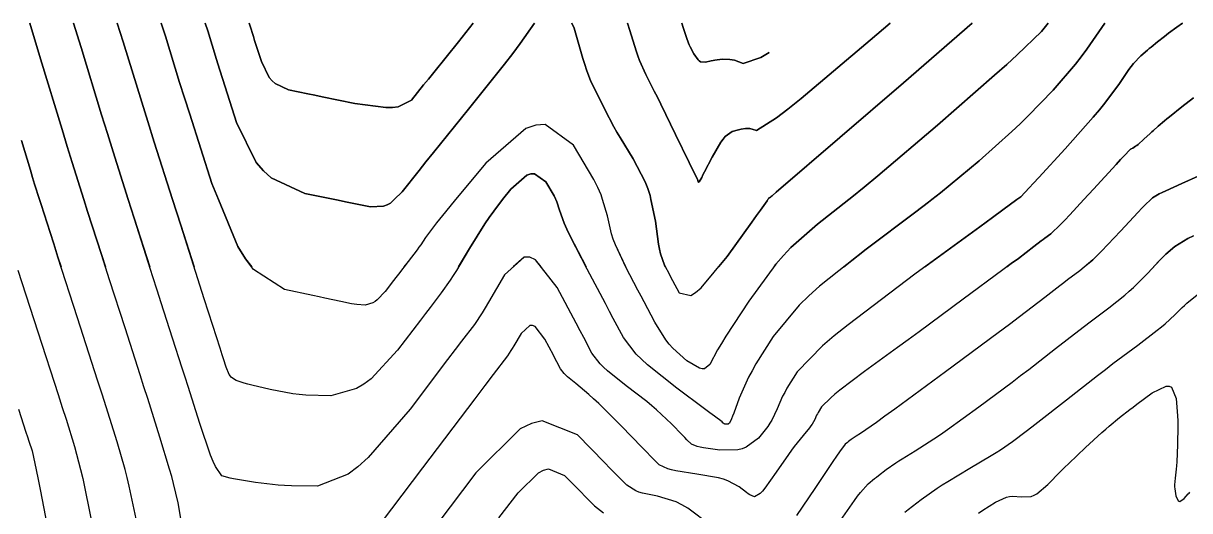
# Model space of a CAD drawing. Header units: metres. Extents: x 837476 to 838477, y 1189012 to 1191014.
# Drawn here: x 838301.2 to 838393, y 1190975.5 to 1191013.9 of the extents above; entities that cross this region are included whole.
import ezdxf

# ---------------------------------------------------------------- set-up
doc = ezdxf.new("R2010")
doc.units = ezdxf.units.M
doc.header["$LTSCALE"] = 0.3
doc.layers.add('COTAS 10', color=1, linetype='Continuous')
doc.layers.add('COTAS INT', color=252, linetype='Continuous')

msp = doc.modelspace()

# ---------------------------------------------------------------- linework, layer by layer
at = {"layer": 'COTAS 10'}
msp.add_lwpolyline([(838330.422, 1191000), (838330.136, 1190999.725), (838329.87, 1190999.576), (838329.599, 1190999.468), (838328.574, 1190999.421), (838327.135, 1190999.717), (838326.602, 1190999.826), (838326.011, 1190999.947), (838325.75, 1191000), (838323.392, 1191000.479), (838320.745, 1191001.706), (838320.136, 1191002.263), (838319.581, 1191002.916), (838318.024, 1191006.061), (838316.943, 1191009.46), (838316.687, 1191010.272), (838316.451, 1191011.027), (838315.754, 1191013.292), (838315.561, 1191013.872), (838315.754, 1191013.292), (838316.451, 1191011.027), (838316.687, 1191010.272), (838316.943, 1191009.46), (838318.024, 1191006.061), (838319.581, 1191002.916), (838320.136, 1191002.263), (838320.745, 1191001.706), (838323.392, 1191000.479), (838325.75, 1191000), (838326.011, 1190999.947), (838326.602, 1190999.826), (838327.135, 1190999.717), (838328.574, 1190999.421), (838329.599, 1190999.468), (838329.87, 1190999.576), (838330.136, 1190999.725), (838330.422, 1191000), (838331.052, 1191000.605), (838332.391, 1191002.3), (838332.923, 1191002.962), (838333.526, 1191003.709), (838336.288, 1191007.104), (838339.122, 1191010.656), (838339.77, 1191011.501), (838340.358, 1191012.287), (838341.465, 1191013.872), (838340.358, 1191012.287), (838339.77, 1191011.501), (838339.122, 1191010.656), (838336.288, 1191007.104), (838333.526, 1191003.709), (838332.923, 1191002.962), (838332.391, 1191002.3), (838331.052, 1191000.605)], close=True, dxfattribs=at)
for points in [[(838351.784, 1190994.695), (838351.716, 1190994.824), (838351.401, 1190995.74), (838351.32, 1190996.095), (838351.242, 1190996.493), (838350.985, 1190998.296), (838350.637, 1191000), (838350.572, 1191000.321), (838350.396, 1191000.859), (838350.193, 1191001.388), (838349.237, 1191003.216), (838348.207, 1191004.885), (838347.957, 1191005.313), (838347.722, 1191005.727), (838347.003, 1191007.1), (838346.459, 1191008.214), (838346.336, 1191008.464), (838346.224, 1191008.689), (838345.916, 1191009.294), (838345.573, 1191010.205), (838345.439, 1191010.623), (838345.288, 1191011.114), (838344.601, 1191013.484), (838344.421, 1191013.872), (838344.601, 1191013.484), (838345.288, 1191011.114), (838345.439, 1191010.623), (838345.573, 1191010.205), (838345.916, 1191009.294), (838346.224, 1191008.689), (838346.336, 1191008.464), (838346.459, 1191008.214), (838347.003, 1191007.1), (838347.722, 1191005.727), (838347.957, 1191005.313), (838348.207, 1191004.885), (838349.237, 1191003.216), (838350.193, 1191001.388), (838350.396, 1191000.859), (838350.572, 1191000.321), (838350.637, 1191000), (838350.985, 1190998.296), (838351.242, 1190996.493), (838351.32, 1190996.095), (838351.401, 1190995.74), (838351.716, 1190994.824), (838352.094, 1190994.106), (838352.215, 1190993.877), (838352.342, 1190993.634), (838352.857, 1190992.648), (838353.776, 1190992.436), (838354.157, 1190992.681), (838354.594, 1190993.059), (838356.629, 1190995.52), (838358.568, 1190998.213), (838358.944, 1190998.736), (838359.25, 1190999.162), (838359.776, 1190999.899), (838359.836, 1190999.993), (838359.84, 1191000), (838359.849, 1191000.014), (838359.861, 1191000.032), (838359.889, 1191000.082), (838359.906, 1191000.11), (838359.91, 1191000.116), (838359.914, 1191000.121), (838359.928, 1191000.131), (838359.939, 1191000.134), (838359.942, 1191000.135), (838359.945, 1191000.135), (838359.954, 1191000.136), (838359.963, 1191000.136), (838359.966, 1191000.135), (838359.974, 1191000.132), (838360.06, 1191000.198), (838360.112, 1191000.24), (838360.175, 1191000.293), (838360.503, 1191000.574), (838370.51, 1191009.198), (838375.918, 1191013.872), (838370.51, 1191009.198), (838360.503, 1191000.574), (838360.175, 1191000.293), (838360.112, 1191000.24), (838360.06, 1191000.198), (838359.974, 1191000.132), (838359.966, 1191000.135), (838359.963, 1191000.136), (838359.954, 1191000.136), (838359.945, 1191000.135), (838359.942, 1191000.135), (838359.939, 1191000.134), (838359.928, 1191000.131), (838359.914, 1191000.121), (838359.91, 1191000.116), (838359.906, 1191000.11), (838359.889, 1191000.082), (838359.861, 1191000.032), (838359.849, 1191000.014), (838359.84, 1191000), (838359.836, 1190999.993), (838359.776, 1190999.899), (838359.25, 1190999.162), (838358.944, 1190998.736), (838358.568, 1190998.213), (838356.629, 1190995.52), (838355.947, 1190994.695)], [(838301.088, 1191004.641), (838301.796, 1191002.31), (838301.969, 1191001.747), (838302.132, 1191001.22), (838302.516, 1191000), (838302.638, 1190999.612), (838303.346, 1190997.408), (838303.637, 1190996.506), (838303.969, 1190995.476), (838304.221, 1190994.695)], [(838310.118, 1190974.879), (838309.576, 1190977.45), (838309.418, 1190978.117), (838309.256, 1190978.764), (838308.639, 1190980.936), (838307.77, 1190983.677), (838307.448, 1190984.682), (838307.092, 1190985.794), (838305.511, 1190990.701), (838303.969, 1190995.476), (838303.637, 1190996.506), (838303.346, 1190997.408), (838302.638, 1190999.612), (838302.516, 1191000), (838302.132, 1191001.22), (838301.969, 1191001.747), (838301.796, 1191002.31), (838301.088, 1191004.641)], [(838393.703, 1191001.848), (838392.417, 1191001.259), (838391.15, 1191000.696), (838390.881, 1191000.567), (838390.649, 1191000.45), (838390.104, 1191000.128), (838389.971, 1191000), (838389.531, 1190999.577), (838389.28, 1190999.317), (838388.988, 1190999.01), (838387.602, 1190997.513), (838386.106, 1190995.937), (838385.745, 1190995.581), (838385.407, 1190995.26), (838384.382, 1190994.39), (838383.429, 1190993.676), (838383.137, 1190993.452), (838382.833, 1190993.219), (838381.633, 1190992.283), (838379.655, 1190990.772), (838378.861, 1190990.177), (838377.959, 1190989.503), (838373.81, 1190986.43), (838369.839, 1190983.512), (838369.049, 1190982.937), (838368.393, 1190982.463), (838367.145, 1190981.589), (838366.804, 1190981.384), (838366.72, 1190981.331), (838366.642, 1190981.28), (838366.397, 1190981.107), (838366.197, 1190980.951), (838366.146, 1190980.911), (838366.097, 1190980.872), (838365.935, 1190980.739), (838365.474, 1190980.13), (838365.237, 1190979.79), (838364.952, 1190979.376), (838363.525, 1190977.263), (838362.096, 1190975.139)], [(838384.742, 1190994.695), (838385.407, 1190995.26), (838385.745, 1190995.581), (838386.106, 1190995.937), (838387.602, 1190997.513), (838388.988, 1190999.01), (838389.28, 1190999.317), (838389.531, 1190999.577), (838389.971, 1191000), (838390.104, 1191000.128), (838390.649, 1191000.45), (838390.881, 1191000.567), (838391.15, 1191000.696), (838392.417, 1191001.259), (838393.703, 1191001.848)], [(838355.358, 1190974.352), (838353.544, 1190975.698), (838353.08, 1190975.969), (838352.634, 1190976.196), (838351.161, 1190976.647), (838349.962, 1190976.881), (838349.688, 1190976.97), (838349.439, 1190977.069), (838348.748, 1190977.517), (838347.829, 1190978.439), (838347.437, 1190978.837), (838346.984, 1190979.298), (838344.85, 1190981.479), (838342.087, 1190982.593), (838341.239, 1190982.38), (838340.354, 1190981.942), (838336.857, 1190978.477), (838333.782, 1190974.435)]]:
    msp.add_lwpolyline(points, dxfattribs=at)
at = {"layer": 'COTAS INT'}
for points in [[(838313.696, 1190974.578), (838313.429, 1190976.118), (838313.066, 1190977.655), (838312.921, 1190978.193), (838312.755, 1190978.779), (838311.995, 1190981.3), (838311.033, 1190984.345), (838310.741, 1190985.262), (838310.438, 1190986.21), (838309.252, 1190989.9), (838308.033, 1190993.678), (838307.71, 1190994.681), (838307.394, 1190995.667), (838306.301, 1190999.072), (838306.009, 1191000), (838305.093, 1191002.913), (838304.703, 1191004.173), (838304.29, 1191005.519), (838302.598, 1191011.087), (838301.756, 1191013.872), (838302.598, 1191011.087), (838304.29, 1191005.519), (838304.703, 1191004.173), (838305.093, 1191002.913), (838306.009, 1191000), (838306.301, 1190999.072), (838307.394, 1190995.667), (838307.705, 1190994.695)], [(838372.201, 1190994.695), (838376.532, 1190997.858), (838377.526, 1190998.586), (838378.337, 1190999.182), (838379.435, 1191000), (838379.738, 1191000.226), (838380.4, 1191000.912), (838380.745, 1191001.283), (838381.16, 1191001.731), (838383.242, 1191004.003), (838385.442, 1191006.483), (838385.931, 1191007.063), (838386.367, 1191007.597), (838387.51, 1191009.142), (838388.257, 1191010.231), (838388.444, 1191010.479), (838388.623, 1191010.704), (838389.197, 1191011.318), (838389.712, 1191011.769), (838389.854, 1191011.89), (838389.996, 1191012.008), (838390.506, 1191012.423), (838391.048, 1191012.842), (838391.21, 1191012.963), (838391.377, 1191013.087), (838392.024, 1191013.557), (838392.462, 1191013.872), (838392.024, 1191013.557), (838391.377, 1191013.087), (838391.21, 1191012.963), (838391.048, 1191012.842), (838390.506, 1191012.423), (838389.996, 1191012.008), (838389.854, 1191011.89), (838389.712, 1191011.769), (838389.197, 1191011.318), (838388.623, 1191010.704), (838388.444, 1191010.479), (838388.257, 1191010.231), (838387.51, 1191009.142), (838386.367, 1191007.597), (838385.931, 1191007.063), (838385.442, 1191006.483), (838383.242, 1191004.003), (838381.16, 1191001.731), (838380.745, 1191001.283), (838380.4, 1191000.912), (838379.738, 1191000.226), (838379.435, 1191000), (838378.337, 1190999.182), (838377.526, 1190998.586), (838376.532, 1190997.858), (838371.414, 1190994.12), (838366.154, 1190990.142), (838365.07, 1190989.262), (838364.147, 1190988.478), (838362.16, 1190986.45), (838361.347, 1190985.149), (838361.165, 1190984.825), (838361, 1190984.516), (838360.562, 1190983.531), (838360.143, 1190982.637), (838359.992, 1190982.387), (838359.826, 1190982.136), (838359.097, 1190981.216), (838358.125, 1190980.507), (838357.806, 1190980.388), (838357.465, 1190980.302), (838356.052, 1190980.271), (838354.765, 1190980.457), (838354.503, 1190980.509), (838354.283, 1190980.56), (838353.828, 1190980.743), (838353.474, 1190981.099), (838353.317, 1190981.259), (838353.134, 1190981.445), (838352.26, 1190982.339), (838351.081, 1190983.449), (838350.706, 1190983.771), (838350.309, 1190984.1), (838348.702, 1190985.344), (838347.224, 1190986.52), (838346.91, 1190986.806), (838346.637, 1190987.076), (838345.993, 1190987.907), (838345.345, 1190989.14), (838345.069, 1190989.662), (838344.752, 1190990.262), (838343.26, 1190993.082), (838341.552, 1190995.261), (838341.099, 1190995.456), (838340.655, 1190995.475), (838339.121, 1190994.07), (838337.858, 1190991.917), (838337.584, 1190991.464), (838337.343, 1190991.073), (838336.746, 1190990.178), (838335.736, 1190988.857), (838335.235, 1190988.199), (838334.638, 1190987.412), (838331.68, 1190983.513), (838328.38, 1190979.703), (838327.567, 1190978.974), (838326.798, 1190978.385), (838324.384, 1190977.435), (838322.344, 1190977.461), (838321.811, 1190977.488), (838321.292, 1190977.524), (838319.529, 1190977.727), (838318.104, 1190977.966), (838317.798, 1190978.024), (838317.529, 1190978.08), (838316.875, 1190978.254), (838316.36, 1190978.979), (838316.179, 1190979.382), (838315.981, 1190979.873), (838315.127, 1190982.375), (838314.213, 1190985.277), (838313.978, 1190986.019), (838313.751, 1190986.735), (838312.993, 1190989.099), (838312.098, 1190991.879), (838311.784, 1190992.857), (838311.441, 1190993.925), (838309.964, 1190998.532), (838309.499, 1191000), (838308.311, 1191003.755), (838307.857, 1191005.211), (838307.405, 1191006.67), (838305.785, 1191011.976), (838305.194, 1191013.872), (838305.785, 1191011.976), (838307.405, 1191006.67), (838307.857, 1191005.211), (838308.311, 1191003.755), (838309.499, 1191000), (838309.964, 1190998.532), (838311.194, 1190994.695)], [(838335.493, 1190994.695), (838336.363, 1190996.158), (838337.559, 1190998.083), (838337.907, 1190998.593), (838338.262, 1190999.093), (838338.968, 1191000), (838339.604, 1191000.818), (838340.874, 1191001.915), (838341.183, 1191002.019), (838341.474, 1191002.037), (838342.374, 1191001.384), (838343.012, 1191000.302), (838343.14, 1191000.051), (838343.163, 1191000), (838343.14, 1191000.051), (838343.012, 1191000.302), (838342.374, 1191001.384), (838341.474, 1191002.037), (838341.183, 1191002.019), (838340.874, 1191001.915), (838339.604, 1191000.818), (838338.968, 1191000), (838338.262, 1190999.093), (838337.907, 1190998.593), (838337.559, 1190998.083), (838336.363, 1190996.158), (838335.323, 1190994.41), (838335.074, 1190994.011), (838334.841, 1190993.649), (838334.139, 1190992.649), (838333.251, 1190991.495), (838332.9, 1190991.036), (838332.504, 1190990.516), (838330.697, 1190988.136), (838328.61, 1190985.898), (838328.038, 1190985.469), (838327.469, 1190985.122), (838325.434, 1190984.555), (838323.476, 1190984.611), (838322.956, 1190984.657), (838322.444, 1190984.716), (838320.672, 1190985.037), (838319.218, 1190985.393), (838318.906, 1190985.474), (838318.634, 1190985.547), (838317.983, 1190985.746), (838317.624, 1190986), (838317.537, 1190986.107), (838317.456, 1190986.23), (838317.207, 1190986.807), (838317.005, 1190987.45), (838316.952, 1190987.615), (838316.902, 1190987.774), (838316.734, 1190988.298), (838316.162, 1190990.081), (838315.488, 1190992.183), (838313.627, 1190997.993), (838312.989, 1191000), (838311.55, 1191004.528), (838311.045, 1191006.135), (838310.57, 1191007.655), (838309.108, 1191012.414), (838308.634, 1191013.872), (838309.108, 1191012.414), (838310.57, 1191007.655), (838311.045, 1191006.135), (838311.55, 1191004.528), (838312.989, 1191000), (838313.627, 1190997.993), (838314.683, 1190994.695)], [(838360.326, 1190994.695), (838360.48, 1190994.904), (838361.068, 1190995.589), (838361.653, 1190996.222), (838363.741, 1190998.073), (838361.653, 1190996.222), (838361.068, 1190995.589), (838360.48, 1190994.904), (838358.332, 1190991.994), (838356.545, 1190989.253), (838356.184, 1190988.674), (838355.881, 1190988.174), (838355.27, 1190987.018), (838354.851, 1190986.669), (838354.669, 1190986.678), (838354.459, 1190986.732), (838353.461, 1190987.308), (838352.354, 1190988.306), (838352.075, 1190988.627), (838351.808, 1190988.967), (838350.941, 1190990.355), (838350.112, 1190991.938), (838349.869, 1190992.401), (838349.62, 1190992.875), (838348.669, 1190994.674), (838347.844, 1190996.433), (838347.674, 1190996.881), (838347.529, 1190997.312), (838347.215, 1190998.728), (838346.828, 1191000), (838346.715, 1191000.373), (838346.452, 1191000.947), (838346.136, 1191001.574), (838344.543, 1191004.27), (838342.302, 1191005.899), (838341.576, 1191005.854), (838340.805, 1191005.593), (838337.639, 1191002.859), (838335.266, 1191000), (838334.804, 1190999.444), (838334.241, 1190998.754), (838333.773, 1190998.174), (838332.888, 1190997.005), (838332.523, 1190996.444), (838332.384, 1190996.248), (838332.229, 1190996.035), (838331.533, 1190995.12), (838330.765, 1190994.132), (838330.565, 1190993.873), (838330.371, 1190993.62), (838329.713, 1190992.758), (838329.096, 1190992.097), (838328.927, 1190991.97), (838328.758, 1190991.867), (838328.157, 1190991.699), (838327.497, 1190991.735), (838327.291, 1190991.761), (838327.076, 1190991.793), (838326.22, 1190991.967), (838324.98, 1190992.245), (838324.525, 1190992.342), (838324.02, 1190992.448), (838321.79, 1190992.907), (838319.362, 1190994.504), (838318.732, 1190995.327), (838318.121, 1190996.317), (838316.594, 1191000), (838316.069, 1191001.267), (838314.337, 1191006.712), (838313.927, 1191008.013), (838313.548, 1191009.225), (838312.431, 1191012.853), (838312.092, 1191013.872), (838312.431, 1191012.853), (838313.548, 1191009.225), (838313.927, 1191008.013), (838314.337, 1191006.712), (838316.069, 1191001.267), (838316.594, 1191000), (838318.121, 1190996.317), (838318.732, 1190995.327), (838319.216, 1190994.695)], [(838365.811, 1190994.695), (838367.578, 1190996.096), (838371.491, 1190999.022), (838372.475, 1190999.786), (838372.747, 1191000), (838373.418, 1191000.529), (838376.465, 1191003.047), (838379.045, 1191005.353), (838379.693, 1191005.963), (838380.312, 1191006.561), (838382.307, 1191008.62), (838384.047, 1191010.656), (838384.506, 1191011.24), (838384.954, 1191011.833), (838386.366, 1191013.872), (838384.954, 1191011.833), (838384.506, 1191011.24), (838384.047, 1191010.656), (838382.307, 1191008.62), (838380.312, 1191006.561), (838379.693, 1191005.963), (838379.045, 1191005.353), (838376.465, 1191003.047), (838373.418, 1191000.529), (838372.747, 1191000), (838372.475, 1190999.786), (838371.491, 1190999.022), (838367.578, 1190996.096), (838363.903, 1190993.182), (838363.069, 1190992.426), (838362.314, 1190991.691), (838360.246, 1190989.222), (838358.896, 1190987.063), (838358.593, 1190986.525), (838358.321, 1190986.012), (838357.592, 1190984.376), (838357.153, 1190983.179), (838357.063, 1190982.944), (838356.987, 1190982.75), (838356.826, 1190982.398), (838356.741, 1190982.336), (838356.714, 1190982.326), (838356.684, 1190982.318), (838356.562, 1190982.316), (838356.45, 1190982.332), (838356.427, 1190982.336), (838356.408, 1190982.341), (838356.369, 1190982.357), (838356.338, 1190982.388), (838356.324, 1190982.401), (838356.308, 1190982.418), (838356.233, 1190982.495), (838355.63, 1190982.96), (838355.283, 1190983.22), (838354.857, 1190983.538), (838352.664, 1190985.159), (838350.375, 1190986.981), (838349.888, 1190987.425), (838349.465, 1190987.842), (838348.467, 1190989.131), (838347.676, 1190990.638), (838347.384, 1190991.193), (838347.059, 1190991.808), (838345.622, 1190994.525), (838344.288, 1190997.126), (838344.028, 1190997.667), (838343.816, 1190998.131), (838343.446, 1190999.16), (838343.245, 1190999.82), (838343.163, 1191000), (838343.245, 1190999.82), (838343.446, 1190999.16), (838343.816, 1190998.131), (838344.028, 1190997.667), (838344.288, 1190997.126), (838345.535, 1190994.695)], [(838393.333, 1191008.014), (838392.418, 1191007.29), (838391.459, 1191006.523), (838391.247, 1191006.35), (838391.057, 1191006.194), (838390.564, 1191005.775), (838390.181, 1191005.432), (838390.062, 1191005.324), (838389.937, 1191005.21), (838389.435, 1191004.754), (838388.974, 1191004.346), (838388.873, 1191004.263), (838388.785, 1191004.193), (838388.564, 1191004.047), (838388.444, 1191003.994), (838388.419, 1191003.981), (838388.396, 1191003.97), (838388.345, 1191003.94), (838387.886, 1191003.445), (838387.607, 1191003.142), (838387.263, 1191002.766), (838385.471, 1191000.808), (838384.722, 1191000), (838383.602, 1190998.793), (838383.21, 1190998.382), (838382.871, 1190998.035), (838382.1, 1190997.312), (838381.643, 1190996.97), (838381.503, 1190996.863), (838381.357, 1190996.751), (838380.783, 1190996.302), (838379.555, 1190995.372), (838378.998, 1190994.957), (838378.347, 1190994.473), (838375.211, 1190992.153), (838371.739, 1190989.596), (838370.876, 1190988.962), (838370.056, 1190988.36), (838367.451, 1190986.453), (838365.517, 1190984.995), (838365.121, 1190984.676), (838364.785, 1190984.393), (838364.074, 1190983.678), (838363.798, 1190983.236), (838363.736, 1190983.125), (838363.68, 1190983.02), (838363.531, 1190982.685), (838363.324, 1190982.309), (838363.232, 1190982.178), (838363.124, 1190982.036), (838362.61, 1190981.426), (838361.915, 1190980.566), (838361.693, 1190980.267), (838361.458, 1190979.94), (838360.506, 1190978.54), (838359.613, 1190977.286), (838359.416, 1190977.052), (838359.241, 1190976.867), (838358.791, 1190976.609), (838358.418, 1190976.766), (838358.292, 1190976.842), (838358.155, 1190976.934), (838357.579, 1190977.384), (838356.679, 1190977.868), (838356.338, 1190977.981), (838355.957, 1190978.084), (838354.252, 1190978.381), (838352.602, 1190978.64), (838352.257, 1190978.72), (838351.96, 1190978.802), (838351.288, 1190979.13), (838350.611, 1190979.811), (838350.31, 1190980.116), (838349.96, 1190980.473), (838348.288, 1190982.182), (838346.531, 1190983.937), (838346.128, 1190984.322), (838345.762, 1190984.663), (838344.739, 1190985.528), (838344.074, 1190986.058), (838343.932, 1190986.187), (838343.809, 1190986.309), (838343.519, 1190986.684), (838343.227, 1190987.239), (838343.103, 1190987.474), (838342.96, 1190987.744), (838342.287, 1190989.015), (838341.518, 1190989.997), (838341.314, 1190990.085), (838341.114, 1190990.093), (838340.423, 1190989.46), (838339.854, 1190988.49), (838339.73, 1190988.286), (838339.622, 1190988.11), (838339.353, 1190987.706), (838338.222, 1190986.22), (838337.57, 1190985.361), (838336.772, 1190984.308), (838332.664, 1190978.89), (838328.587, 1190973.515)], [(838378.646, 1190994.695), (838378.998, 1190994.957), (838379.555, 1190995.372), (838380.783, 1190996.302), (838381.357, 1190996.751), (838381.503, 1190996.863), (838381.643, 1190996.97), (838382.1, 1190997.312), (838382.871, 1190998.035), (838383.21, 1190998.382), (838383.602, 1190998.793), (838384.722, 1191000), (838385.471, 1191000.808), (838387.263, 1191002.766), (838387.607, 1191003.142), (838387.886, 1191003.445), (838388.345, 1191003.94), (838388.396, 1191003.97), (838388.419, 1191003.981), (838388.444, 1191003.994), (838388.564, 1191004.047), (838388.785, 1191004.193), (838388.873, 1191004.263), (838388.974, 1191004.346), (838389.435, 1191004.754), (838389.937, 1191005.21), (838390.062, 1191005.324), (838390.181, 1191005.432), (838390.564, 1191005.775), (838391.057, 1191006.194), (838391.247, 1191006.35), (838391.459, 1191006.523), (838392.418, 1191007.29), (838393.333, 1191008.014)], [(838348.659, 1190994.695), (838347.844, 1190996.433), (838347.674, 1190996.881), (838347.529, 1190997.312), (838347.215, 1190998.728), (838346.828, 1191000), (838346.715, 1191000.373), (838346.452, 1191000.947), (838346.136, 1191001.574), (838344.543, 1191004.27), (838342.302, 1191005.899), (838341.576, 1191005.854), (838340.805, 1191005.593), (838337.639, 1191002.859), (838335.266, 1191000), (838334.804, 1190999.444), (838334.241, 1190998.754), (838333.773, 1190998.174), (838332.888, 1190997.005), (838332.523, 1190996.444), (838332.384, 1190996.248), (838332.229, 1190996.035), (838331.533, 1190995.12), (838331.203, 1190994.695)], [(838365.546, 1190974.733), (838366.648, 1190976.322), (838366.897, 1190976.658), (838367.123, 1190976.949), (838367.738, 1190977.625), (838368.234, 1190978.03), (838368.385, 1190978.15), (838368.541, 1190978.274), (838369.155, 1190978.749), (838369.903, 1190979.279), (838370.143, 1190979.437), (838370.399, 1190979.6), (838371.443, 1190980.227), (838372.905, 1190981.159), (838373.423, 1190981.514), (838373.99, 1190981.91), (838376.45, 1190983.688), (838379.067, 1190985.638), (838379.733, 1190986.141), (838380.375, 1190986.63), (838382.484, 1190988.263), (838384.308, 1190989.687), (838384.771, 1190990.042), (838385.215, 1190990.382), (838386.664, 1190991.468), (838387.943, 1190992.485), (838388.28, 1190992.78), (838388.609, 1190993.081), (838389.734, 1190994.218), (838390.714, 1190995.255), (838390.952, 1190995.493), (838391.176, 1190995.71), (838391.864, 1190996.316), (838392.901, 1190996.93), (838393.344, 1190997.153)], [(838393.344, 1190997.153), (838392.901, 1190996.93), (838391.864, 1190996.316), (838391.176, 1190995.71), (838390.952, 1190995.493), (838390.714, 1190995.255), (838390.185, 1190994.695)], [(838341.996, 1190994.695), (838341.552, 1190995.261), (838341.099, 1190995.456), (838340.655, 1190995.475), (838339.804, 1190994.695)], [(838300.814, 1190994.442), (838302.392, 1190989.575), (838303.975, 1190984.666), (838304.311, 1190983.621), (838304.603, 1190982.714), (838305.284, 1190980.573), (838305.756, 1190978.749), (838305.915, 1190978.041), (838306.086, 1190977.246), (838306.807, 1190973.64)], [(838370.623, 1190975.389), (838370.885, 1190975.596), (838371.913, 1190976.392), (838373.164, 1190977.278), (838373.566, 1190977.543), (838373.994, 1190977.815), (838375.742, 1190978.865), (838377.416, 1190979.856), (838377.797, 1190980.09), (838378.142, 1190980.307), (838379.089, 1190980.946), (838380.174, 1190981.772), (838380.606, 1190982.106), (838381.095, 1190982.487), (838383.334, 1190984.244), (838385.784, 1190986.155), (838386.405, 1190986.632), (838387.001, 1190987.087), (838388.947, 1190988.546), (838390.479, 1190989.709), (838390.815, 1190989.978), (838391.112, 1190990.225), (838391.865, 1190990.923), (838392.44, 1190991.499), (838392.625, 1190991.668), (838392.821, 1190991.842), (838393.624, 1190992.504)], [(838376.421, 1190975.32), (838376.748, 1190975.544), (838377.768, 1190976.189), (838378.629, 1190976.568), (838378.854, 1190976.624), (838379.074, 1190976.658), (838379.823, 1190976.602), (838380.572, 1190976.631), (838380.792, 1190976.718), (838381.018, 1190976.839), (838381.88, 1190977.563), (838382.882, 1190978.587), (838383.196, 1190978.897), (838383.526, 1190979.219), (838384.85, 1190980.479), (838386.128, 1190981.655), (838386.429, 1190981.924), (838386.707, 1190982.169), (838387.521, 1190982.852), (838388.319, 1190983.466), (838388.586, 1190983.668), (838388.874, 1190983.885), (838390.084, 1190984.782), (838391.193, 1190985.317), (838391.417, 1190985.304), (838391.606, 1190985.223), (838391.987, 1190984.348), (838392.092, 1190982.978), (838392.107, 1190982.584), (838392.116, 1190982.184), (838392.094, 1190980.684), (838392.026, 1190979.344), (838392.006, 1190979.045), (838391.985, 1190978.776), (838391.902, 1190978.061), (838391.856, 1190977.535), (838391.858, 1190977.385), (838391.866, 1190977.233), (838391.95, 1190976.668), (838392.128, 1190976.287), (838392.195, 1190976.251), (838392.27, 1190976.245), (838392.607, 1190976.473), (838392.928, 1190976.826), (838392.994, 1190976.897), (838393.049, 1190976.958)], [(838300.873, 1190983.496), (838301.451, 1190981.703), (838301.574, 1190981.322), (838301.68, 1190980.991), (838301.929, 1190980.209), (838302.256, 1190978.734), (838302.412, 1190977.966), (838302.596, 1190977.041), (838303.496, 1190972.401)], [(838338.68, 1190974.956), (838340.196, 1190976.914), (838341.792, 1190978.495), (838342.196, 1190978.695), (838342.583, 1190978.792), (838343.844, 1190978.284), (838344.908, 1190977.2), (838345.171, 1190976.935), (838345.421, 1190976.684), (838346.207, 1190975.903), (838346.918, 1190975.336)]]:
    msp.add_lwpolyline(points, dxfattribs=at)
for points in [[(838319.03, 1191013.872), (838319.077, 1191013.73), (838319.354, 1191012.83), (838319.448, 1191012.53), (838319.55, 1191012.207), (838319.98, 1191010.856), (838320.598, 1191009.605), (838320.819, 1191009.346), (838321.061, 1191009.124), (838322.114, 1191008.636), (838323.638, 1191008.324), (838324.177, 1191008.213), (838324.767, 1191008.091), (838327.323, 1191007.561), (838329.766, 1191007.236), (838330.286, 1191007.244), (838330.737, 1191007.294), (838331.802, 1191007.826), (838332.745, 1191009.021), (838333.12, 1191009.487), (838333.545, 1191010.014), (838335.491, 1191012.406), (838336.658, 1191013.872), (838335.491, 1191012.406), (838333.545, 1191010.014), (838333.12, 1191009.487), (838332.745, 1191009.021), (838331.802, 1191007.826), (838330.737, 1191007.294), (838330.286, 1191007.244), (838329.766, 1191007.236), (838327.323, 1191007.561), (838324.767, 1191008.091), (838324.177, 1191008.213), (838323.638, 1191008.324), (838322.114, 1191008.636), (838321.061, 1191009.124), (838320.819, 1191009.346), (838320.598, 1191009.605), (838319.98, 1191010.856), (838319.55, 1191012.207), (838319.448, 1191012.53), (838319.354, 1191012.83), (838319.077, 1191013.73)], [(838353.863, 1191002.482), (838354.03, 1191002.138), (838354.309, 1191001.573), (838354.329, 1191001.526), (838354.333, 1191001.509), (838354.338, 1191001.489), (838354.351, 1191001.404), (838354.372, 1191001.343), (838354.381, 1191001.34), (838354.391, 1191001.341), (838354.441, 1191001.395), (838354.632, 1191001.749), (838354.731, 1191001.94), (838354.85, 1191002.171), (838355.447, 1191003.343), (838356.135, 1191004.527), (838356.311, 1191004.765), (838356.48, 1191004.965), (838357.04, 1191005.366), (838357.518, 1191005.49), (838357.635, 1191005.517), (838357.746, 1191005.539), (838358.094, 1191005.592), (838358.41, 1191005.584), (838358.501, 1191005.568), (838358.593, 1191005.547), (838358.938, 1191005.424), (838360.527, 1191006.42), (838361.404, 1191007.105), (838362.47, 1191007.967), (838367.896, 1191012.557), (838369.46, 1191013.872), (838367.896, 1191012.557), (838362.47, 1191007.967), (838361.404, 1191007.105), (838360.527, 1191006.42), (838358.938, 1191005.424), (838358.593, 1191005.547), (838358.501, 1191005.568), (838358.41, 1191005.584), (838358.094, 1191005.592), (838357.746, 1191005.539), (838357.635, 1191005.517), (838357.518, 1191005.49), (838357.04, 1191005.366), (838356.48, 1191004.965), (838356.311, 1191004.765), (838356.135, 1191004.527), (838355.447, 1191003.343), (838354.85, 1191002.171), (838354.731, 1191001.94), (838354.632, 1191001.749), (838354.441, 1191001.395), (838354.391, 1191001.341), (838354.381, 1191001.34), (838354.372, 1191001.343), (838354.351, 1191001.404), (838354.338, 1191001.489), (838354.333, 1191001.509), (838354.329, 1191001.526), (838354.309, 1191001.573), (838354.03, 1191002.138), (838353.863, 1191002.482), (838353.656, 1191002.908), (838352.581, 1191005.123), (838351.413, 1191007.516), (838351.147, 1191008.055), (838350.906, 1191008.539), (838350.244, 1191009.839), (838349.745, 1191010.949), (838349.607, 1191011.314), (838349.469, 1191011.703), (838348.97, 1191013.317), (838348.807, 1191013.872), (838348.97, 1191013.317), (838349.469, 1191011.703), (838349.607, 1191011.314), (838349.745, 1191010.949), (838350.244, 1191009.839), (838350.906, 1191008.539), (838351.147, 1191008.055), (838351.413, 1191007.516), (838352.581, 1191005.123), (838353.656, 1191002.908)], [(838359.932, 1191011.586), (838359.299, 1191011.181), (838357.902, 1191010.716), (838357.22, 1191010.959), (838357.038, 1191011.001), (838356.859, 1191011.031), (838356.235, 1191011.047), (838355.668, 1191010.978), (838355.525, 1191010.955), (838355.388, 1191010.93), (838354.94, 1191010.825), (838354.549, 1191010.851), (838354.446, 1191010.909), (838354.346, 1191010.989), (838354.006, 1191011.459), (838353.724, 1191012.033), (838353.66, 1191012.177), (838353.603, 1191012.316), (838353.447, 1191012.765), (838353.187, 1191013.542), (838353.069, 1191013.872), (838353.187, 1191013.542), (838353.447, 1191012.765), (838353.603, 1191012.316), (838353.66, 1191012.177), (838353.724, 1191012.033), (838354.006, 1191011.459), (838354.346, 1191010.989), (838354.446, 1191010.909), (838354.549, 1191010.851), (838354.94, 1191010.825), (838355.388, 1191010.93), (838355.525, 1191010.955), (838355.668, 1191010.978), (838356.235, 1191011.047), (838356.859, 1191011.031), (838357.038, 1191011.001), (838357.22, 1191010.959), (838357.902, 1191010.716), (838359.299, 1191011.181)], [(838366.211, 1191000), (838366.449, 1191000.186), (838367.425, 1191000.985), (838368.498, 1191001.876), (838373.191, 1191005.867), (838377.69, 1191009.793), (838378.641, 1191010.643), (838379.464, 1191011.391), (838381.371, 1191013.236), (838381.914, 1191013.872), (838381.371, 1191013.236), (838379.464, 1191011.391), (838378.641, 1191010.643), (838377.69, 1191009.793), (838373.191, 1191005.867), (838368.498, 1191001.876), (838367.425, 1191000.985), (838366.449, 1191000.186), (838366.211, 1191000), (838363.741, 1190998.073)]]:
    msp.add_lwpolyline(points, close=True, dxfattribs=at)

doc.saveas('drawing.dxf')
